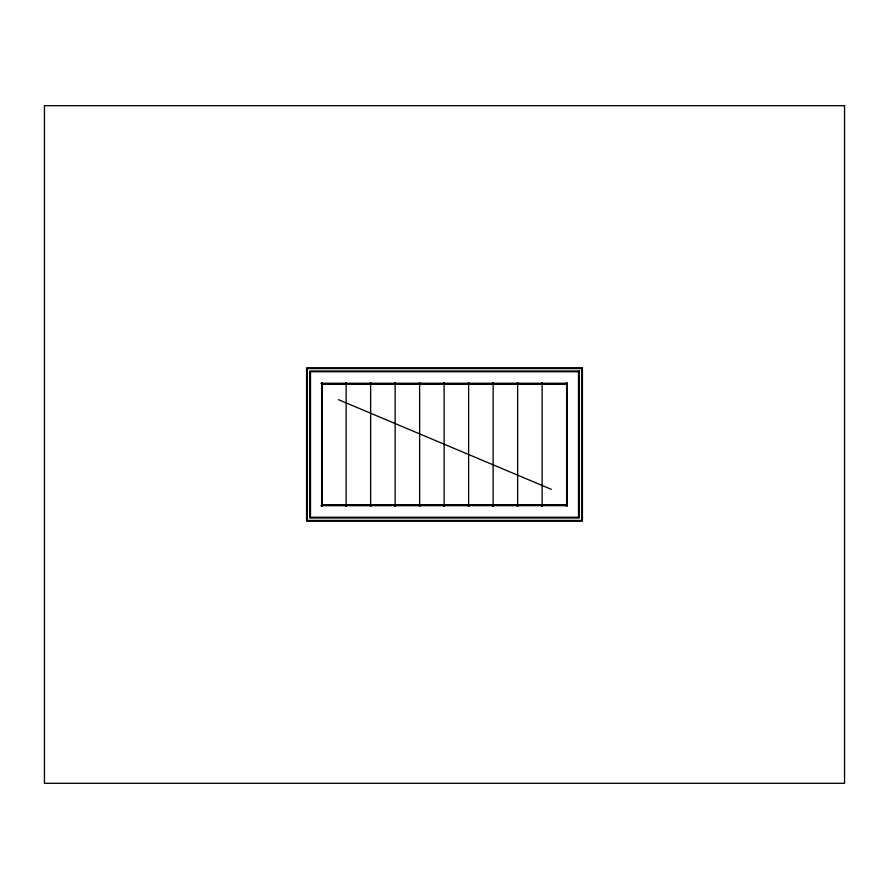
<?xml version="1.0" encoding="UTF-8"?>
<svg xmlns="http://www.w3.org/2000/svg" width="889" height="889" viewBox="0 0 889 889"><rect width="100%" height="100%" fill="white"/><g stroke="black" fill="none" stroke-linecap="round" stroke-linejoin="round"><path stroke-width="1.33" d="M321.173 505.652L322.118 505.652M322.074 505.897L321.196 505.874M345.677 505.652L346.61 505.652M346.577 505.897L345.721 505.919M370.168 505.652L371.113 505.652M371.102 505.863L370.213 505.919M394.672 505.652L395.605 505.652M395.572 505.897L394.672 505.863M419.163 505.652L420.108 505.652M420.075 505.897L419.208 505.919M443.667 505.652L444.6 505.652M444.589 505.863L443.7 505.897M468.159 505.652L469.103 505.652M469.07 505.897L468.181 505.874M492.662 505.652L493.595 505.652M493.562 505.897L492.706 505.919M517.154 505.652L518.098 505.652M518.087 505.863L517.176 505.874M541.657 505.652L542.59 505.652M542.557 505.897L541.657 505.863M566.149 505.652L567.093 505.652L321.64 505.685M567.093 505.841L566.204 505.919M321.185 383.148L322.107 383.148M322.096 383.381L321.207 383.403M345.677 383.148L346.599 383.148M346.566 383.426L345.71 383.403M370.18 383.148L371.102 383.148M371.091 383.381L370.202 383.403M394.672 383.148L395.594 383.148M395.561 383.426L394.705 383.403M419.175 383.148L420.097 383.148M420.053 383.426L419.197 383.403M443.667 383.148L444.589 383.148M444.578 383.381L443.7 383.403M468.17 383.148L469.092 383.148M469.059 383.426L468.181 383.392M492.662 383.148L493.584 383.148M493.551 383.426L492.695 383.403M517.165 383.148L518.087 383.148M518.076 383.381L517.176 383.392M541.657 383.148L542.579 383.148M542.546 383.426L541.668 383.37M566.16 383.148L567.082 383.148M567.049 383.426L566.182 383.403M321.64 383.981L566.626 383.981M322.996 384.237L566.004 384.237M322.996 504.763L566.004 504.763M321.64 504.985L566.626 504.985M338.42 399.672L551.313 489.328M567.115 505.685L567.115 383.259L321.64 383.259L321.64 505.741M566.993 383.259L566.993 505.741M566.626 383.259L566.626 505.741M542.123 383.259L542.123 505.741M517.631 383.259L517.631 505.741M493.128 383.259L493.128 505.741M468.625 383.259L468.625 505.741M444.133 383.259L444.133 505.741M419.63 383.259L419.63 505.741M395.138 383.259L395.138 505.741M370.635 383.259L370.635 505.741M346.143 383.259L346.143 505.741M322.129 383.259L322.007 505.741M844.55 105.691L44.45 105.691L44.45 783.309L844.55 783.309L844.55 105.691M582.428 367.824L306.572 367.824L306.572 521.176L582.428 521.176L582.428 367.824M581.684 368.557L307.316 368.557L307.316 520.443L581.684 520.443L581.684 368.557M579.239 371.002L309.761 371.002L309.761 517.998L579.239 517.998L579.239 371.002M578.506 371.746L310.494 371.746L310.494 517.254L578.506 517.254L578.506 371.746"/></g></svg>
